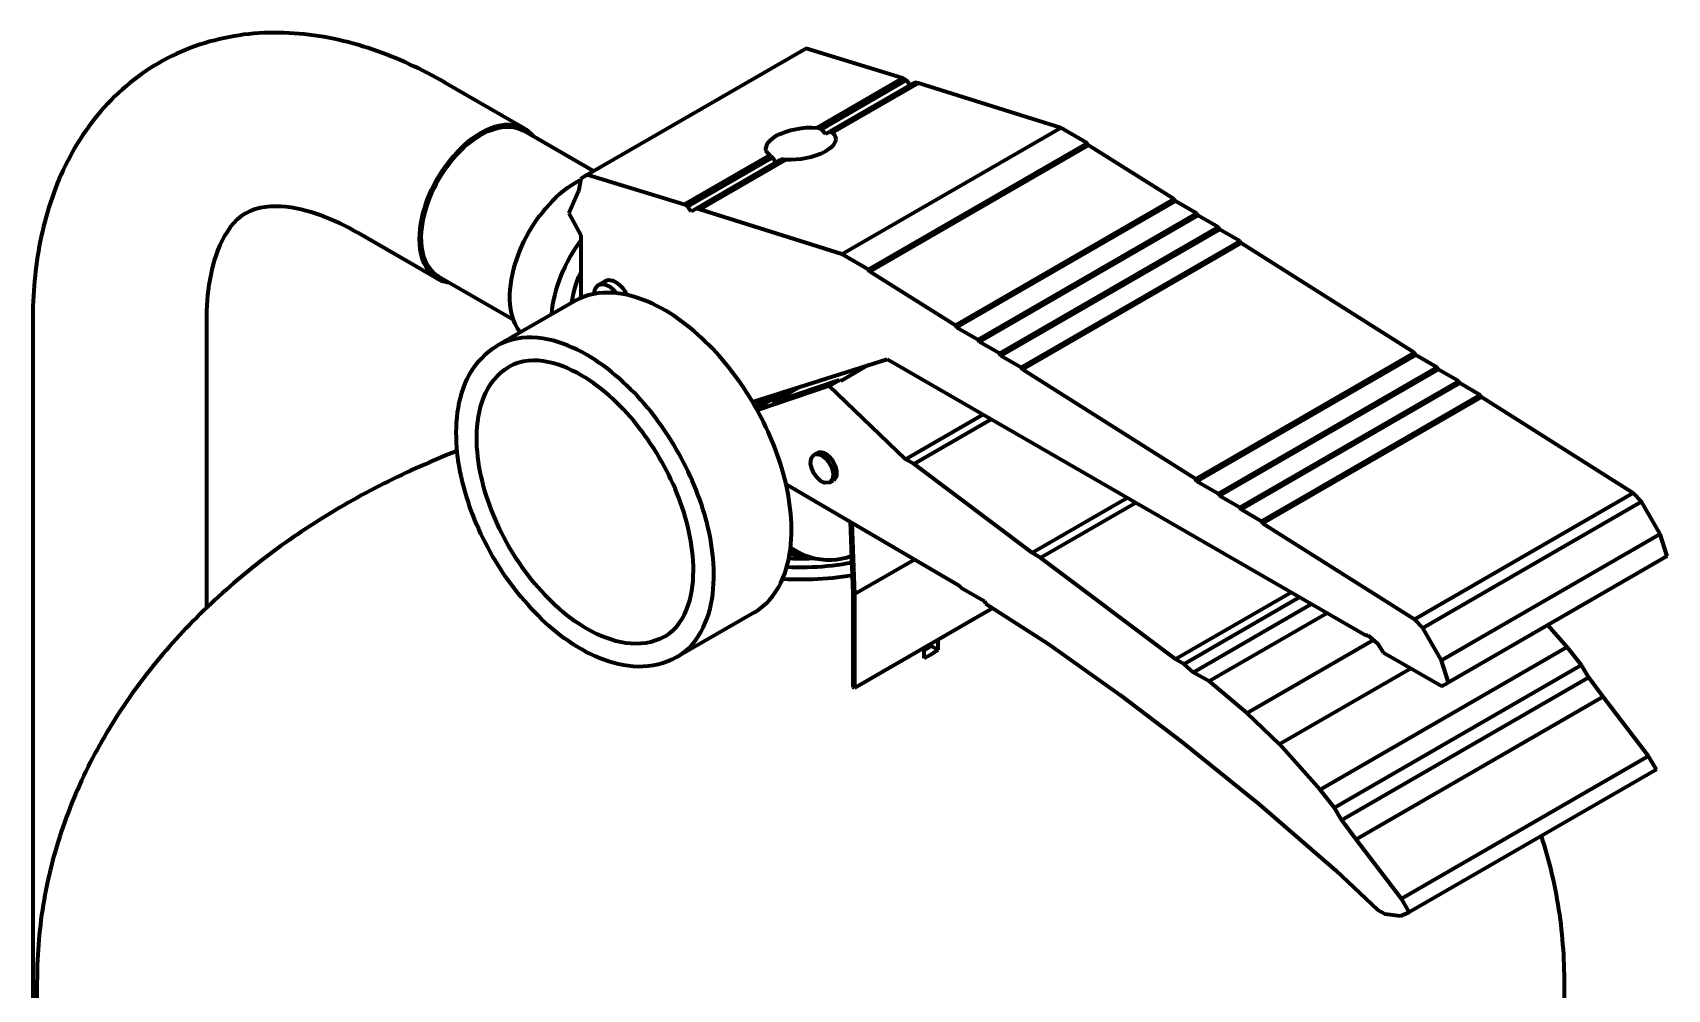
# Model space of a CAD drawing. Header units: millimetres. Extents: x 0 to 2382, y 0 to 420.
# Drawn here: x 318.14 to 350.89, y 106.2 to 125.36 of the extents above; entities that cross this region are included whole.
import ezdxf

# ---------------------------------------------------------------- set-up
doc = ezdxf.new("R2010")
doc.units = ezdxf.units.MM
doc.layers.add('01-VISIBLE', color=7, linetype='CONTINUOUS', lineweight=70)

msp = doc.modelspace()

# ---------------------------------------------------------------- linework, layer by layer
at = {"layer": '01-VISIBLE'}
for p, q in [((333.634, 125.044), (329.25, 122.512)), ((335.573, 124.45), (333.634, 125.044)), ((335.573, 124.45), (333.855, 123.458)), ((335.645, 124.408), (335.573, 124.45)), ((327.989, 123.444), (326.405, 124.358)), ((335.645, 124.408), (333.943, 123.425)), ((335.814, 124.367), (334.107, 123.381)), ((335.886, 124.353), (334.159, 123.356)), ((335.718, 124.311), (335.645, 124.408)), ((335.886, 124.353), (335.814, 124.367)), ((338.735, 123.454), (335.886, 124.353)), ((329.376, 122.585), (327.964, 123.4)), ((334.351, 120.923), (338.735, 123.454)), ((334.878, 120.619), (339.262, 123.15)), ((339.262, 123.15), (338.735, 123.454)), ((339.286, 123.108), (339.262, 123.15)), ((332.908, 122.911), (331.189, 121.919)), ((332.964, 122.86), (331.261, 121.877)), ((333.136, 122.821), (331.43, 121.836)), ((333.228, 122.818), (331.502, 121.822)), ((334.902, 120.577), (339.286, 123.108)), ((341.01, 122.03), (339.286, 123.108)), ((329.25, 122.512), (329.119, 122.436)), ((331.189, 121.919), (329.25, 122.512)), ((329.071, 122.188), (328.878, 121.746)), ((329.119, 122.436), (329.071, 122.188)), ((331.261, 121.877), (331.189, 121.919)), ((331.333, 121.78), (331.261, 121.877)), ((331.43, 121.836), (331.333, 121.78)), ((331.502, 121.822), (331.43, 121.836)), ((341.01, 122.03), (336.625, 119.499)), ((341.034, 121.99), (336.65, 119.459)), ((341.034, 121.99), (341.01, 122.03)), ((341.465, 121.741), (341.034, 121.99)), ((328.878, 121.746), (329.119, 121.303)), ((334.351, 120.923), (331.502, 121.822)), ((341.465, 121.741), (337.081, 119.21)), ((341.489, 121.699), (337.105, 119.168)), ((341.489, 121.699), (341.465, 121.741)), ((341.896, 121.464), (341.489, 121.699)), ((326.249, 120.43), (324.665, 121.344)), ((329.119, 121.303), (329.119, 120.046)), ((341.896, 121.464), (337.512, 118.933)), ((341.92, 121.422), (337.536, 118.891)), ((342.328, 121.187), (337.944, 118.656)), ((341.92, 121.422), (341.896, 121.464)), ((342.328, 121.187), (341.92, 121.422)), ((342.352, 121.146), (342.328, 121.187)), ((334.878, 120.619), (334.351, 120.923)), ((342.352, 121.146), (337.968, 118.614)), ((345.824, 118.947), (342.352, 121.146)), ((334.902, 120.577), (334.878, 120.619)), ((336.625, 119.499), (334.902, 120.577)), ((327.772, 119.609), (326.274, 120.473)), ((329.475, 120.308), (329.616, 120.39)), ((328.996, 119.984), (327.44, 119.086)), ((318.138, 119.585), (318.138, 105.309)), ((321.618, 119.585), (321.618, 113.839)), ((336.65, 119.459), (336.625, 119.499)), ((337.081, 119.21), (336.65, 119.459)), ((337.105, 119.168), (337.081, 119.21)), ((337.512, 118.933), (337.105, 119.168)), ((337.536, 118.891), (337.512, 118.933)), ((337.944, 118.656), (337.536, 118.891)), ((345.824, 118.947), (341.439, 116.416)), ((345.848, 118.905), (341.463, 116.374)), ((345.848, 118.905), (345.824, 118.947)), ((346.279, 118.656), (345.848, 118.905)), ((332.56, 117.967), (335.261, 118.822)), ((334.874, 118.699), (334.328, 118.384)), ((335.261, 118.822), (344.839, 113.292)), ((337.968, 118.614), (337.944, 118.656)), ((341.439, 116.416), (337.968, 118.614)), ((346.279, 118.656), (341.895, 116.125)), ((346.303, 118.614), (341.919, 116.083)), ((346.303, 118.614), (346.279, 118.656)), ((346.709, 118.38), (346.303, 118.614)), ((334.093, 118.285), (332.657, 117.798)), ((332.963, 117.952), (334.305, 118.407)), ((332.963, 117.952), (333.508, 118.267)), ((334.093, 118.285), (334.305, 118.407)), ((335.624, 116.821), (334.093, 118.285)), ((334.305, 118.407), (334.328, 118.384)), ((346.709, 118.38), (342.325, 115.849)), ((346.733, 118.338), (342.349, 115.807)), ((346.733, 118.338), (346.709, 118.38)), ((347.14, 118.103), (346.733, 118.338)), ((332.606, 117.889), (332.963, 118.095)), ((332.609, 117.884), (332.988, 118.103)), ((332.611, 117.88), (333.009, 118.109)), ((332.613, 117.877), (333.024, 118.114)), ((332.614, 117.875), (333.034, 118.117)), ((333.246, 118.184), (332.637, 117.833)), ((333.204, 118.171), (332.658, 117.856)), ((347.14, 118.103), (342.756, 115.572)), ((347.164, 118.062), (342.78, 115.531)), ((347.164, 118.062), (347.14, 118.103)), ((350.206, 116.14), (347.164, 118.062)), ((332.623, 117.858), (332.658, 117.856)), ((335.624, 116.821), (337.176, 117.716)), ((335.793, 116.723), (337.344, 117.619)), ((333.79, 116.907), (333.86, 116.947)), ((335.793, 116.723), (335.624, 116.821)), ((338.163, 114.94), (335.793, 116.723)), ((333.231, 116.316), (336.702, 114.289)), ((334.11, 116.352), (334.18, 116.393)), ((341.463, 116.374), (341.439, 116.416)), ((341.895, 116.125), (341.463, 116.374)), ((340.073, 116.043), (338.163, 114.94)), ((340.242, 115.946), (338.331, 114.843)), ((341.919, 116.083), (341.895, 116.125)), ((342.325, 115.849), (341.919, 116.083)), ((350.206, 116.14), (345.822, 113.609)), ((350.373, 115.961), (345.989, 113.43)), ((350.373, 115.961), (350.206, 116.14)), ((350.745, 115.318), (350.373, 115.961)), ((342.349, 115.807), (342.325, 115.849)), ((342.756, 115.572), (342.349, 115.807)), ((334.576, 114.129), (334.525, 115.561)), ((334.553, 115.544), (334.605, 114.113)), ((342.78, 115.531), (342.756, 115.572)), ((345.822, 113.609), (342.78, 115.531)), ((350.745, 115.318), (346.361, 112.787)), ((350.888, 114.875), (350.745, 115.318)), ((333.323, 115.048), (333.526, 114.931)), ((335.811, 114.81), (334.605, 114.113)), ((338.331, 114.843), (338.163, 114.94)), ((341.036, 112.811), (338.331, 114.843)), ((350.888, 114.875), (346.504, 112.344)), ((334.576, 112.251), (334.576, 114.129)), ((334.605, 114.113), (334.605, 112.234)), ((336.702, 114.289), (336.726, 114.248)), ((336.726, 114.248), (337.205, 113.971)), ((337.205, 113.971), (337.229, 113.929)), ((343.354, 114.149), (341.036, 112.811)), ((343.523, 114.052), (341.205, 112.714)), ((332.596, 113.749), (331.04, 112.85)), ((337.377, 113.835), (334.605, 112.234)), ((337.229, 113.929), (338.498, 113.114)), ((343.762, 113.914), (341.396, 112.548)), ((344.073, 113.734), (341.707, 112.368)), ((345.989, 113.43), (345.822, 113.609)), ((346.361, 112.787), (345.989, 113.43)), ((348.884, 113.055), (348.493, 113.492)), ((335.997, 112.994), (336.142, 113.078)), ((335.997, 112.835), (335.997, 113.038)), ((336.142, 113.078), (336.142, 113.122)), ((336.142, 113.078), (336.279, 112.998)), ((336.279, 112.998), (336.279, 113.201)), ((338.498, 113.114), (339.935, 112.091)), ((345.003, 113.192), (342.473, 111.731)), ((348.884, 113.055), (343.934, 110.197)), ((344.839, 113.292), (344.887, 113.292)), ((344.887, 113.292), (345.08, 113.125)), ((345.08, 113.125), (345.198, 112.945)), ((349.171, 112.695), (348.884, 113.055)), ((341.205, 112.714), (341.036, 112.811)), ((341.396, 112.548), (341.205, 112.714)), ((349.171, 112.695), (344.221, 109.837)), ((345.198, 112.945), (346.372, 112.268)), ((346.504, 112.344), (346.361, 112.787)), ((349.315, 112.447), (349.171, 112.695)), ((341.707, 112.368), (341.396, 112.548)), ((342.473, 111.731), (341.707, 112.368)), ((345.749, 112.628), (343.12, 111.11)), ((349.315, 112.447), (344.365, 109.589)), ((346.372, 112.268), (346.504, 112.344)), ((349.602, 112.059), (349.315, 112.447)), ((334.605, 112.234), (334.576, 112.251)), ((339.935, 112.091), (341.157, 111.164)), ((349.602, 112.059), (344.653, 109.201)), ((350.513, 110.87), (349.602, 112.059)), ((343.12, 111.11), (342.473, 111.731)), ((341.157, 111.164), (342.714, 109.906)), ((343.934, 110.197), (343.12, 111.11)), ((350.513, 110.87), (345.563, 108.012)), ((350.669, 110.601), (350.513, 110.87)), ((350.669, 110.601), (345.719, 107.743)), ((344.221, 109.837), (343.934, 110.197)), ((342.714, 109.906), (344.245, 108.579)), ((344.365, 109.589), (344.221, 109.837)), ((344.653, 109.201), (344.365, 109.589)), ((345.563, 108.012), (344.653, 109.201)), ((344.245, 108.579), (345.084, 107.791)), ((345.084, 107.791), (345.228, 107.708)), ((345.719, 107.743), (345.563, 108.012)), ((345.228, 107.708), (345.539, 107.667)), ((345.539, 107.667), (345.719, 107.743)), ((318.226, 105.409), (318.226, 106.388)), ((348.826, 105.409), (348.826, 106.388))]:
    msp.add_line(p, q, dxfattribs=at)
for points in [[(326.405, 124.358), (326.318, 124.408), (326.23, 124.457), (326.142, 124.505), (326.053, 124.551), (325.963, 124.597), (325.873, 124.642), (325.783, 124.686), (325.692, 124.728), (325.6, 124.77), (325.508, 124.81), (325.415, 124.849), (325.322, 124.887), (325.229, 124.924), (325.135, 124.959), (325.04, 124.993), (324.945, 125.026), (324.85, 125.058), (324.754, 125.088), (324.657, 125.117), (324.561, 125.144), (324.463, 125.17), (324.366, 125.194), (324.268, 125.217), (324.17, 125.238), (324.071, 125.258), (323.972, 125.276), (323.873, 125.293), (323.774, 125.308), (323.674, 125.321), (323.574, 125.332), (323.474, 125.342), (323.374, 125.349), (323.274, 125.355), (323.173, 125.36), (323.073, 125.362), (322.972, 125.362), (322.872, 125.361), (322.771, 125.357), (322.671, 125.351), (322.57, 125.344), (322.47, 125.334), (322.371, 125.323), (322.271, 125.309), (322.172, 125.293), (322.073, 125.275), (321.974, 125.255), (321.876, 125.233), (321.779, 125.209), (321.682, 125.183), (321.585, 125.154), (321.489, 125.124), (321.394, 125.091), (321.3, 125.056), (321.207, 125.019), (321.114, 124.98), (321.022, 124.939), (320.931, 124.896), (320.842, 124.851), (320.753, 124.804), (320.665, 124.754), (320.579, 124.703), (320.493, 124.65), (320.409, 124.595), (320.327, 124.538), (320.245, 124.479), (320.165, 124.418), (320.086, 124.356), (320.009, 124.291), (319.933, 124.225), (319.859, 124.158), (319.786, 124.088), (319.715, 124.017), (319.645, 123.945), (319.577, 123.871), (319.51, 123.796), (319.445, 123.719), (319.382, 123.641), (319.32, 123.562), (319.26, 123.481), (319.202, 123.399), (319.145, 123.316), (319.09, 123.232), (319.037, 123.147), (318.985, 123.06), (318.935, 122.973), (318.887, 122.885), (318.84, 122.796), (318.795, 122.706), (318.752, 122.615), (318.71, 122.524), (318.67, 122.432), (318.632, 122.339), (318.595, 122.245), (318.56, 122.151), (318.526, 122.057), (318.494, 121.961), (318.463, 121.866), (318.434, 121.769), (318.406, 121.673), (318.38, 121.576), (318.355, 121.478), (318.332, 121.38), (318.31, 121.282), (318.29, 121.184), (318.271, 121.085), (318.253, 120.986), (318.237, 120.887), (318.222, 120.788), (318.208, 120.688), (318.196, 120.588), (318.185, 120.488), (318.175, 120.388), (318.166, 120.288), (318.159, 120.188), (318.152, 120.088), (318.147, 119.987), (318.143, 119.887), (318.141, 119.786), (318.139, 119.686), (318.138, 119.585)], [(326.249, 120.43), (326.166, 120.488), (326.093, 120.56), (326.033, 120.642), (325.985, 120.732), (325.947, 120.827), (325.92, 120.925), (325.902, 121.026), (325.892, 121.127), (325.889, 121.229), (325.892, 121.331), (325.901, 121.433), (325.915, 121.534), (325.934, 121.634), (325.957, 121.734), (325.985, 121.832), (326.016, 121.929), (326.051, 122.025), (326.089, 122.12), (326.131, 122.213), (326.176, 122.305), (326.224, 122.395), (326.275, 122.483), (326.329, 122.57), (326.386, 122.654), (326.446, 122.737), (326.508, 122.818), (326.574, 122.896), (326.643, 122.971), (326.714, 123.044), (326.788, 123.114), (326.866, 123.181), (326.946, 123.244), (327.03, 123.302), (327.116, 123.356), (327.206, 123.404), (327.299, 123.446), (327.395, 123.481), (327.494, 123.506), (327.595, 123.522), (327.697, 123.525), (327.798, 123.513), (327.897, 123.487), (327.989, 123.444)], [(326.274, 120.473), (326.191, 120.531), (326.12, 120.603), (326.06, 120.686), (326.013, 120.775), (325.977, 120.87), (325.952, 120.968), (325.935, 121.068), (325.926, 121.17), (325.924, 121.271), (325.929, 121.372), (325.939, 121.473), (325.955, 121.574), (325.975, 121.673), (325.999, 121.772), (326.028, 121.869), (326.06, 121.965), (326.096, 122.06), (326.136, 122.153), (326.179, 122.245), (326.225, 122.336), (326.274, 122.425), (326.326, 122.512), (326.382, 122.597), (326.44, 122.68), (326.501, 122.761), (326.565, 122.84), (326.632, 122.916), (326.702, 122.989), (326.775, 123.06), (326.851, 123.127), (326.93, 123.19), (327.013, 123.25), (327.098, 123.304), (327.187, 123.354), (327.279, 123.397), (327.374, 123.432), (327.472, 123.459), (327.572, 123.475), (327.673, 123.479), (327.774, 123.469), (327.872, 123.443), (327.964, 123.4)], [(327.989, 123.444), (328.024, 123.422), (328.057, 123.398), (328.088, 123.371), (328.118, 123.343), (328.146, 123.313), (328.171, 123.281)], [(332.826, 123.045), (332.861, 123.146), (332.934, 123.224), (333.022, 123.286), (333.118, 123.335), (333.218, 123.375), (333.321, 123.407), (333.426, 123.432), (333.532, 123.45), (333.639, 123.46), (333.747, 123.463), (333.855, 123.458)], [(333.943, 123.425), (333.929, 123.431), (333.914, 123.437), (333.899, 123.443), (333.885, 123.448), (333.87, 123.453), (333.855, 123.458)], [(333.943, 123.425), (333.957, 123.41), (333.97, 123.395), (333.983, 123.379), (333.996, 123.364), (334.008, 123.348), (334.02, 123.331)], [(334.02, 123.331), (334.035, 123.34), (334.049, 123.348), (334.064, 123.356), (334.078, 123.365), (334.093, 123.373), (334.107, 123.381)], [(334.226, 123.232), (334.215, 123.177), (334.189, 123.128), (334.154, 123.085), (334.113, 123.047), (334.068, 123.014), (334.02, 122.984)], [(334.107, 123.381), (334.116, 123.378), (334.125, 123.374), (334.134, 123.37), (334.143, 123.366), (334.151, 123.361), (334.159, 123.356)], [(334.159, 123.356), (334.177, 123.34), (334.193, 123.321), (334.207, 123.301), (334.217, 123.279), (334.223, 123.256), (334.226, 123.232)], [(332.908, 122.911), (332.886, 122.928), (332.866, 122.947), (332.85, 122.968), (332.837, 122.992), (332.828, 123.018), (332.826, 123.045)], [(332.908, 122.911), (332.916, 122.902), (332.925, 122.893), (332.935, 122.884), (332.944, 122.876), (332.954, 122.868), (332.964, 122.86)], [(333.031, 122.76), (333.019, 122.776), (333.007, 122.792), (332.996, 122.809), (332.985, 122.826), (332.974, 122.843), (332.964, 122.86)], [(333.228, 122.818), (333.213, 122.818), (333.198, 122.818), (333.182, 122.819), (333.167, 122.819), (333.151, 122.82), (333.136, 122.821)], [(334.02, 122.984), (333.929, 122.938), (333.834, 122.9), (333.736, 122.87), (333.636, 122.846), (333.535, 122.829), (333.433, 122.819), (333.331, 122.815), (333.228, 122.818)], [(327.911, 119.358), (327.853, 119.439), (327.805, 119.528), (327.767, 119.621), (327.739, 119.717), (327.719, 119.815), (327.706, 119.915), (327.7, 120.015), (327.7, 120.116), (327.705, 120.216), (327.715, 120.316), (327.73, 120.415), (327.749, 120.514), (327.772, 120.612), (327.799, 120.709), (327.829, 120.804), (327.863, 120.899), (327.899, 120.993), (327.939, 121.085), (327.981, 121.176), (328.027, 121.266), (328.075, 121.354), (328.126, 121.44), (328.179, 121.526), (328.235, 121.609), (328.294, 121.69), (328.356, 121.77), (328.419, 121.847), (328.486, 121.923), (328.555, 121.996), (328.627, 122.066), (328.701, 122.133), (328.778, 122.198), (328.858, 122.259), (328.941, 122.316), (329.027, 122.368), (329.115, 122.416)], [(324.665, 121.344), (324.575, 121.395), (324.484, 121.445), (324.391, 121.492), (324.298, 121.538), (324.204, 121.582), (324.109, 121.623), (324.013, 121.663), (323.916, 121.7), (323.818, 121.734), (323.719, 121.765), (323.619, 121.794), (323.518, 121.819), (323.417, 121.84), (323.314, 121.858), (323.212, 121.871), (323.108, 121.879), (323.004, 121.882), (322.901, 121.879), (322.797, 121.869), (322.695, 121.851), (322.595, 121.824), (322.498, 121.787), (322.405, 121.741)], [(322.405, 121.741), (322.318, 121.684), (322.238, 121.618), (322.165, 121.545), (322.098, 121.465), (322.038, 121.381), (321.983, 121.293), (321.934, 121.201), (321.889, 121.108), (321.849, 121.012), (321.813, 120.914), (321.781, 120.816), (321.752, 120.716), (321.727, 120.615), (321.705, 120.514), (321.685, 120.412), (321.669, 120.309), (321.655, 120.207), (321.643, 120.103), (321.634, 120), (321.627, 119.896), (321.622, 119.793), (321.619, 119.689), (321.618, 119.585)], [(328.538, 119.72), (328.548, 119.82), (328.562, 119.919), (328.58, 120.018), (328.603, 120.115), (328.629, 120.212), (328.659, 120.308), (328.692, 120.403), (328.728, 120.497), (328.767, 120.589), (328.809, 120.68), (328.854, 120.77), (328.902, 120.858), (328.952, 120.945), (329.005, 121.03), (329.061, 121.114), (329.119, 121.195)], [(328.943, 119.954), (328.958, 120.058), (328.979, 120.162), (329.006, 120.264), (329.038, 120.365), (329.076, 120.464), (329.119, 120.561)], [(326.481, 120.354), (326.441, 120.36), (326.401, 120.369), (326.361, 120.38), (326.323, 120.394), (326.285, 120.411), (326.249, 120.43)], [(329.392, 120.129), (329.394, 120.163), (329.4, 120.197), (329.41, 120.23), (329.426, 120.26), (329.447, 120.287), (329.475, 120.308)], [(329.475, 120.308), (329.507, 120.321), (329.542, 120.327), (329.577, 120.325), (329.611, 120.317), (329.643, 120.304), (329.675, 120.288)], [(329.616, 120.39), (329.648, 120.403), (329.683, 120.408), (329.718, 120.406), (329.752, 120.398), (329.785, 120.386), (329.816, 120.37)], [(329.675, 120.288), (329.705, 120.269), (329.733, 120.247), (329.76, 120.224), (329.785, 120.198), (329.809, 120.172), (329.831, 120.143)], [(329.816, 120.37), (329.864, 120.337), (329.908, 120.299), (329.948, 120.256), (329.983, 120.21), (330.015, 120.161), (330.042, 120.109)], [(332.596, 113.749), (332.681, 113.803), (332.762, 113.864), (332.837, 113.931), (332.906, 114.004), (332.97, 114.082), (333.028, 114.165), (333.081, 114.251), (333.127, 114.34), (333.169, 114.432), (333.205, 114.526), (333.237, 114.622), (333.264, 114.719), (333.286, 114.818), (333.304, 114.917), (333.319, 115.017), (333.33, 115.117), (333.337, 115.218), (333.341, 115.318), (333.342, 115.419), (333.339, 115.52), (333.335, 115.621), (333.327, 115.722), (333.317, 115.822), (333.304, 115.922), (333.289, 116.022), (333.272, 116.121), (333.252, 116.22), (333.231, 116.319), (333.207, 116.417), (333.182, 116.515), (333.154, 116.612), (333.125, 116.708), (333.094, 116.804), (333.061, 116.9), (333.027, 116.994), (332.991, 117.089), (332.953, 117.182), (332.914, 117.275), (332.873, 117.367), (332.83, 117.459), (332.786, 117.55), (332.741, 117.64), (332.694, 117.729), (332.646, 117.818), (332.596, 117.906), (332.545, 117.992), (332.492, 118.079), (332.438, 118.164), (332.383, 118.248), (332.326, 118.332), (332.268, 118.414), (332.209, 118.496), (332.148, 118.576), (332.086, 118.656), (332.022, 118.734), (331.958, 118.811), (331.891, 118.887), (331.824, 118.962), (331.755, 119.036), (331.684, 119.108), (331.612, 119.179), (331.539, 119.249), (331.465, 119.316), (331.389, 119.383), (331.311, 119.447), (331.232, 119.51), (331.152, 119.571), (331.07, 119.63), (330.987, 119.687), (330.902, 119.742), (330.816, 119.794), (330.728, 119.844), (330.639, 119.891), (330.548, 119.935), (330.456, 119.976), (330.362, 120.013), (330.267, 120.047), (330.17, 120.077), (330.073, 120.102), (329.974, 120.123), (329.874, 120.138), (329.774, 120.148), (329.673, 120.153), (329.572, 120.15), (329.472, 120.141), (329.372, 120.125), (329.274, 120.101), (329.178, 120.07), (329.085, 120.031), (328.996, 119.984)], [(329.24, 118.908), (329.148, 118.959), (329.055, 119.007), (328.96, 119.052), (328.863, 119.093), (328.765, 119.13), (328.665, 119.164), (328.564, 119.193), (328.461, 119.216), (328.357, 119.235), (328.253, 119.247), (328.148, 119.254), (328.043, 119.253), (327.938, 119.246), (327.834, 119.23), (327.731, 119.207), (327.631, 119.175), (327.534, 119.134), (327.44, 119.086)], [(331.04, 112.85), (330.952, 112.804), (330.86, 112.763), (330.765, 112.73), (330.669, 112.703), (330.571, 112.683), (330.471, 112.669), (330.371, 112.662), (330.271, 112.661), (330.171, 112.666), (330.071, 112.676), (329.972, 112.691), (329.873, 112.711), (329.776, 112.736), (329.68, 112.765), (329.585, 112.797), (329.492, 112.834), (329.4, 112.873), (329.309, 112.916), (329.22, 112.962), (329.132, 113.01), (329.045, 113.062), (328.961, 113.115), (328.877, 113.171), (328.795, 113.229), (328.715, 113.289), (328.636, 113.351), (328.558, 113.414), (328.482, 113.48), (328.408, 113.547), (328.334, 113.615), (328.263, 113.685), (328.192, 113.757), (328.123, 113.829), (328.056, 113.904), (327.989, 113.979), (327.925, 114.056), (327.861, 114.133), (327.799, 114.212), (327.738, 114.292), (327.679, 114.373), (327.621, 114.455), (327.565, 114.538), (327.509, 114.621), (327.456, 114.706), (327.403, 114.792), (327.353, 114.878), (327.303, 114.965), (327.255, 115.054), (327.209, 115.142), (327.164, 115.232), (327.12, 115.322), (327.078, 115.414), (327.038, 115.505), (326.999, 115.598), (326.962, 115.691), (326.926, 115.785), (326.892, 115.879), (326.86, 115.974), (326.83, 116.07), (326.801, 116.166), (326.774, 116.263), (326.75, 116.36), (326.727, 116.458), (326.706, 116.556), (326.688, 116.654), (326.671, 116.753), (326.657, 116.853), (326.645, 116.952), (326.636, 117.052), (326.63, 117.152), (326.626, 117.253), (326.625, 117.353), (326.626, 117.453), (326.632, 117.553), (326.64, 117.653), (326.652, 117.753), (326.667, 117.852), (326.686, 117.951), (326.709, 118.048), (326.737, 118.145), (326.768, 118.24), (326.805, 118.333), (326.846, 118.425), (326.892, 118.514), (326.943, 118.6), (326.999, 118.683), (327.06, 118.763), (327.127, 118.838), (327.198, 118.908), (327.275, 118.973), (327.355, 119.033), (327.44, 119.086)], [(331.04, 112.85), (331.126, 112.905), (331.206, 112.966), (331.282, 113.033), (331.352, 113.107), (331.415, 113.185), (331.474, 113.268), (331.526, 113.355), (331.573, 113.444), (331.614, 113.537), (331.651, 113.631), (331.682, 113.727), (331.709, 113.825), (331.731, 113.924), (331.749, 114.023), (331.764, 114.123), (331.774, 114.224), (331.781, 114.325), (331.785, 114.426), (331.786, 114.527), (331.784, 114.628), (331.778, 114.73), (331.771, 114.83), (331.76, 114.931), (331.747, 115.031), (331.732, 115.132), (331.715, 115.231), (331.695, 115.331), (331.673, 115.429), (331.649, 115.528), (331.624, 115.626), (331.596, 115.723), (331.566, 115.82), (331.535, 115.916), (331.502, 116.012), (331.467, 116.107), (331.431, 116.201), (331.393, 116.295), (331.353, 116.388), (331.312, 116.481), (331.269, 116.572), (331.225, 116.663), (331.179, 116.754), (331.132, 116.843), (331.083, 116.932), (331.033, 117.02), (330.982, 117.107), (330.929, 117.193), (330.874, 117.279), (330.819, 117.363), (330.762, 117.447), (330.703, 117.529), (330.643, 117.611), (330.582, 117.692), (330.52, 117.771), (330.456, 117.85), (330.39, 117.927), (330.323, 118.003), (330.255, 118.078), (330.186, 118.151), (330.115, 118.224), (330.043, 118.295), (329.969, 118.364), (329.894, 118.432), (329.817, 118.498), (329.739, 118.562), (329.66, 118.625), (329.579, 118.686), (329.497, 118.745), (329.413, 118.801), (329.327, 118.856), (329.24, 118.908)], [(330.8, 113.266), (330.711, 113.22), (330.617, 113.183), (330.52, 113.154), (330.421, 113.135), (330.321, 113.123), (330.22, 113.12), (330.12, 113.124), (330.019, 113.135), (329.92, 113.152), (329.822, 113.175), (329.725, 113.203), (329.629, 113.236), (329.536, 113.273), (329.443, 113.314), (329.353, 113.359), (329.264, 113.407), (329.177, 113.458), (329.092, 113.512), (329.008, 113.569), (328.927, 113.628), (328.847, 113.689), (328.768, 113.753), (328.691, 113.818), (328.616, 113.885), (328.543, 113.954), (328.471, 114.025), (328.4, 114.098), (328.332, 114.171), (328.265, 114.247), (328.199, 114.324), (328.135, 114.402), (328.073, 114.481), (328.012, 114.561), (327.953, 114.643), (327.895, 114.726), (327.839, 114.81), (327.785, 114.895), (327.732, 114.981), (327.68, 115.067), (327.631, 115.155), (327.583, 115.244), (327.537, 115.334), (327.492, 115.424), (327.449, 115.516), (327.408, 115.608), (327.369, 115.701), (327.331, 115.794), (327.295, 115.889), (327.262, 115.984), (327.23, 116.08), (327.2, 116.176), (327.173, 116.273), (327.148, 116.371), (327.124, 116.469), (327.104, 116.568), (327.085, 116.667), (327.07, 116.767), (327.057, 116.867), (327.047, 116.967), (327.039, 117.068), (327.035, 117.168), (327.034, 117.269), (327.037, 117.37), (327.044, 117.471), (327.054, 117.571), (327.069, 117.671), (327.088, 117.77), (327.112, 117.868), (327.141, 117.964), (327.176, 118.059), (327.217, 118.151), (327.264, 118.241), (327.317, 118.326), (327.377, 118.408), (327.443, 118.484), (327.516, 118.553), (327.596, 118.616), (327.68, 118.67)], [(329.12, 118.504), (329.032, 118.553), (328.942, 118.598), (328.85, 118.641), (328.756, 118.679), (328.661, 118.712), (328.564, 118.741), (328.466, 118.765), (328.366, 118.782), (328.266, 118.792), (328.164, 118.795), (328.064, 118.79), (327.964, 118.775), (327.866, 118.751), (327.771, 118.716), (327.68, 118.67)], [(330.8, 113.266), (330.884, 113.321), (330.961, 113.385), (331.031, 113.456), (331.093, 113.535), (331.148, 113.618), (331.196, 113.706), (331.237, 113.797), (331.272, 113.891), (331.301, 113.987), (331.325, 114.084), (331.344, 114.182), (331.358, 114.281), (331.368, 114.381), (331.374, 114.481), (331.376, 114.581), (331.375, 114.681), (331.371, 114.781), (331.363, 114.881), (331.353, 114.98), (331.34, 115.079), (331.324, 115.178), (331.306, 115.277), (331.285, 115.375), (331.263, 115.472), (331.238, 115.569), (331.21, 115.665), (331.181, 115.761), (331.15, 115.856), (331.117, 115.951), (331.082, 116.044), (331.046, 116.137), (331.007, 116.23), (330.967, 116.321), (330.925, 116.412), (330.882, 116.502), (330.836, 116.592), (330.79, 116.68), (330.741, 116.768), (330.691, 116.855), (330.64, 116.94), (330.587, 117.025), (330.532, 117.109), (330.476, 117.192), (330.419, 117.274), (330.36, 117.355), (330.299, 117.434), (330.237, 117.513), (330.174, 117.59), (330.109, 117.666), (330.042, 117.741), (329.974, 117.814), (329.904, 117.886), (329.833, 117.957), (329.76, 118.025), (329.686, 118.092), (329.61, 118.158), (329.533, 118.221), (329.454, 118.282), (329.373, 118.341), (329.29, 118.398), (329.206, 118.452), (329.12, 118.504)], [(326.642, 116.984), (326.549, 116.947), (326.455, 116.91), (326.362, 116.872), (326.269, 116.833), (326.177, 116.794), (326.084, 116.755), (325.992, 116.715), (325.9, 116.674), (325.808, 116.633), (325.717, 116.591), (325.626, 116.549), (325.535, 116.506), (325.444, 116.462), (325.353, 116.418), (325.263, 116.374), (325.173, 116.329), (325.084, 116.283), (324.994, 116.237), (324.905, 116.19), (324.817, 116.143), (324.728, 116.095), (324.64, 116.047), (324.552, 115.998), (324.465, 115.948), (324.377, 115.898), (324.291, 115.848), (324.204, 115.796), (324.118, 115.745), (324.032, 115.692), (323.946, 115.639), (323.861, 115.586), (323.776, 115.532), (323.692, 115.477), (323.608, 115.422), (323.524, 115.367), (323.441, 115.31), (323.358, 115.254), (323.275, 115.196), (323.193, 115.138), (323.111, 115.08), (323.03, 115.021), (322.949, 114.961), (322.868, 114.901), (322.788, 114.84), (322.708, 114.779), (322.629, 114.717), (322.55, 114.654), (322.472, 114.591), (322.394, 114.528), (322.317, 114.464), (322.24, 114.399), (322.163, 114.334), (322.087, 114.268), (322.012, 114.201), (321.937, 114.134), (321.862, 114.067), (321.788, 113.999), (321.715, 113.93), (321.642, 113.861), (321.569, 113.791), (321.497, 113.721), (321.426, 113.65), (321.355, 113.578), (321.285, 113.506), (321.215, 113.434), (321.146, 113.361), (321.078, 113.287), (321.01, 113.213), (320.943, 113.138), (320.876, 113.063), (320.81, 112.987), (320.745, 112.91), (320.68, 112.833), (320.616, 112.756), (320.552, 112.678), (320.49, 112.599), (320.428, 112.52), (320.366, 112.441), (320.305, 112.361), (320.245, 112.28), (320.186, 112.199), (320.127, 112.117), (320.069, 112.035), (320.012, 111.952), (319.956, 111.869), (319.9, 111.785), (319.845, 111.701), (319.791, 111.616), (319.738, 111.531), (319.685, 111.445), (319.633, 111.359), (319.582, 111.272), (319.532, 111.185), (319.483, 111.098), (319.434, 111.01), (319.386, 110.921), (319.339, 110.832), (319.293, 110.743), (319.248, 110.653), (319.204, 110.563), (319.16, 110.472), (319.118, 110.381), (319.076, 110.289), (319.035, 110.197), (318.996, 110.105), (318.957, 110.012), (318.919, 109.919), (318.882, 109.826), (318.846, 109.732), (318.81, 109.638), (318.776, 109.543), (318.743, 109.448), (318.711, 109.353), (318.68, 109.257), (318.649, 109.161), (318.62, 109.065), (318.592, 108.969), (318.565, 108.872), (318.538, 108.775), (318.513, 108.677), (318.489, 108.58), (318.466, 108.482), (318.444, 108.384), (318.422, 108.286), (318.402, 108.187), (318.383, 108.088), (318.365, 107.989), (318.349, 107.89), (318.333, 107.791), (318.318, 107.691), (318.304, 107.592), (318.292, 107.492), (318.28, 107.392), (318.27, 107.292), (318.261, 107.192), (318.252, 107.092), (318.245, 106.991), (318.239, 106.891), (318.234, 106.791), (318.23, 106.69), (318.228, 106.589), (318.226, 106.489), (318.226, 106.388)], [(333.79, 116.907), (333.816, 116.917), (333.843, 116.922), (333.871, 116.92), (333.899, 116.914), (333.925, 116.904), (333.95, 116.891)], [(333.86, 116.947), (333.886, 116.958), (333.914, 116.962), (333.942, 116.961), (333.969, 116.954), (333.996, 116.944), (334.02, 116.932)], [(334.02, 116.932), (334.103, 116.865), (334.169, 116.782), (334.217, 116.687), (334.244, 116.584), (334.24, 116.478), (334.18, 116.393)], [(334.11, 116.352), (334.012, 116.342), (333.922, 116.386), (333.848, 116.455), (333.79, 116.537), (333.748, 116.629), (333.725, 116.727), (333.732, 116.827), (333.79, 116.907)], [(333.95, 116.891), (334.033, 116.825), (334.098, 116.741), (334.146, 116.646), (334.173, 116.543), (334.169, 116.438), (334.11, 116.352)], [(333.314, 114.982), (333.336, 114.981), (333.358, 114.98), (333.379, 114.98), (333.401, 114.979), (333.422, 114.979), (333.444, 114.978)], [(333.248, 114.661), (333.349, 114.657), (333.45, 114.655), (333.551, 114.654), (333.652, 114.656), (333.752, 114.659), (333.853, 114.664), (333.954, 114.67), (334.055, 114.679), (334.155, 114.689), (334.255, 114.702), (334.355, 114.716), (334.455, 114.732), (334.554, 114.75)], [(333.289, 114.833), (333.37, 114.83), (333.451, 114.828), (333.532, 114.827), (333.613, 114.828), (333.694, 114.83), (333.775, 114.833)], [(333.304, 114.915), (333.348, 114.913), (333.391, 114.911), (333.435, 114.91), (333.478, 114.91), (333.522, 114.91), (333.565, 114.91)], [(334.549, 114.879), (334.449, 114.845), (334.347, 114.82), (334.242, 114.804), (334.137, 114.797), (334.031, 114.797), (333.926, 114.806), (333.822, 114.823), (333.72, 114.849), (333.62, 114.884), (333.526, 114.931)], [(333.165, 114.422), (333.265, 114.417), (333.365, 114.414), (333.465, 114.412), (333.565, 114.412), (333.666, 114.413), (333.766, 114.416), (333.866, 114.421), (333.966, 114.427), (334.066, 114.435), (334.166, 114.444), (334.265, 114.455), (334.365, 114.467), (334.464, 114.482), (334.563, 114.497)], [(336.142, 112.914), (336.165, 112.928), (336.188, 112.942), (336.211, 112.956), (336.234, 112.97), (336.257, 112.984), (336.279, 112.998)], [(335.997, 112.835), (336.021, 112.848), (336.045, 112.861), (336.07, 112.874), (336.094, 112.887), (336.118, 112.901), (336.142, 112.914)], [(348.826, 106.388), (348.825, 106.489), (348.823, 106.591), (348.821, 106.692), (348.817, 106.793), (348.812, 106.894), (348.806, 106.994), (348.798, 107.095), (348.79, 107.196), (348.781, 107.297), (348.77, 107.397), (348.759, 107.498), (348.746, 107.598), (348.732, 107.698), (348.717, 107.798), (348.701, 107.898), (348.684, 107.997), (348.666, 108.097), (348.647, 108.196), (348.627, 108.295), (348.605, 108.394), (348.583, 108.493), (348.559, 108.591), (348.535, 108.689), (348.51, 108.787), (348.483, 108.884), (348.456, 108.982), (348.427, 109.079), (348.397, 109.175), (348.367, 109.272)]]:
    msp.add_lwpolyline(points, dxfattribs=at)

doc.saveas('drawing.dxf')
